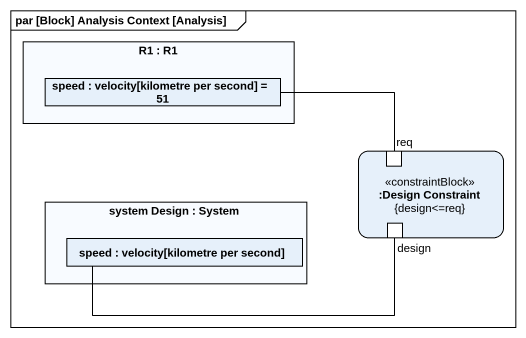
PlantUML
@startuml
mainframe par [Block] Analysis Context [Analysis]
rectangle "R1 : R1" as R1 {
  rectangle "speed : velocity[kilometre per second] = 51" as speed
}
rectangle ":Design Constraint\n{design<=req}" as Design_Constraint <<constraintBlock>> {
  port req
  port design
}
rectangle "system Design : System" as system_Design {
  rectangle "speed : velocity[kilometre per second]" as speed_2
}
speed -right- req
speed_2 -right- design
@enduml
